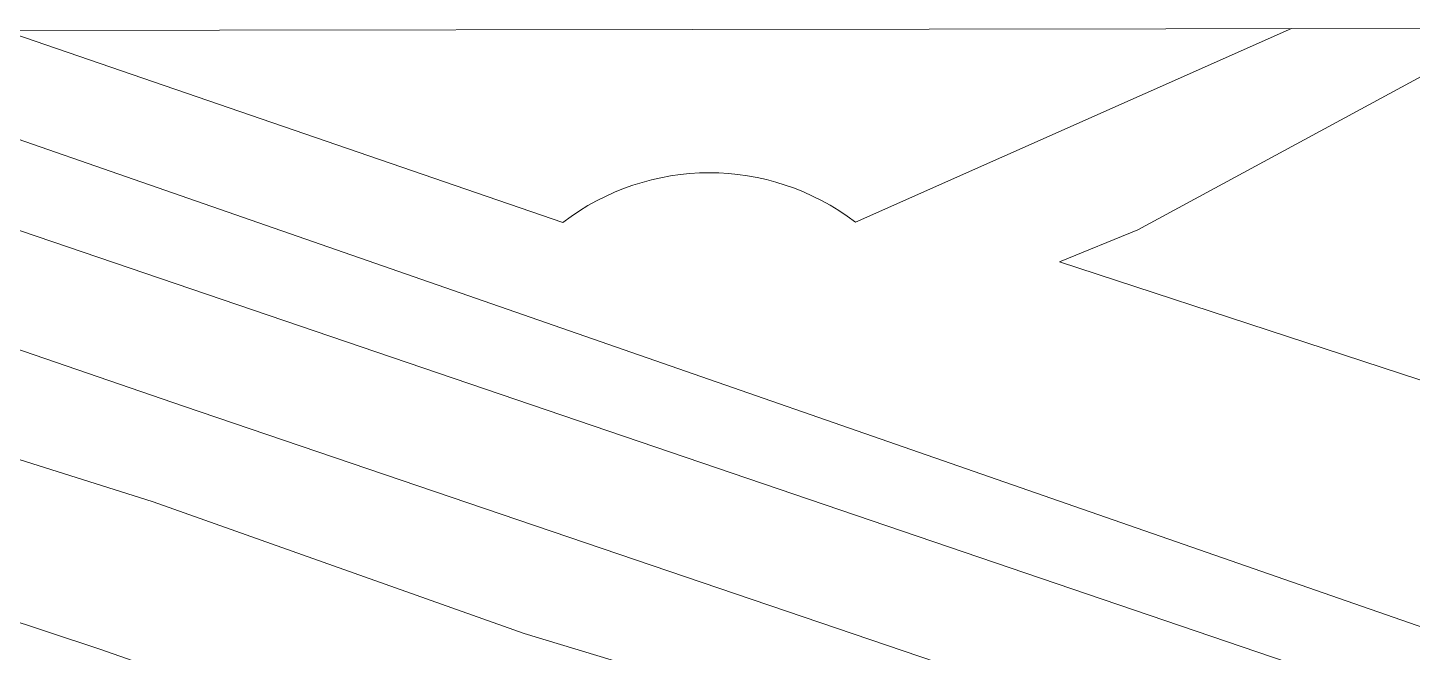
# Model space of a CAD drawing. Header units: metres. Extents: x -48 to 2360, y -1392 to 453.
# Drawn here: x 383 to 500.1, y -1213.4 to -1160.6 of the extents above; entities that cross this region are included whole.
import ezdxf

# ---------------------------------------------------------------- set-up
doc = ezdxf.new("R2010")
doc.units = ezdxf.units.M
doc.layers.add('TODO', color=210, linetype='Continuous', lineweight=5)

msp = doc.modelspace()

# ---------------------------------------------------------------- linework, layer by layer
at = {"layer": 'TODO', "ltscale": 7, "transparency": 33554687}
for p, q in [((389.06, -1213.16), (357.99, -1202.91)), ((500.04, -1251.7), (389.06, -1213.16))]:
    msp.add_line(p, q, dxfattribs=at)
at = {"layer": 'TODO', "transparency": 33554559}
msp.add_lwpolyline([(539.32, -1390.59), (539.32, -1160.59), (218.99, -1161.04), (219.12, -1251.56), (219.32, -1391.6)], close=True, dxfattribs=at)
at = {"layer": 'TODO', "transparency": 33554687, "flags": 128}
for points in [[(267.74, -1160.97), (393.58, -1200.7), (424.96, -1211.84), (517.84, -1239.94), (523.23, -1240.64), (533.56, -1241.04), (538.72, -1239.95), (513.71, -1232.55), (396.15, -1192.59), (303.97, -1160.92)], [(539.32, -1231.2), (332.69, -1160.88)], [(355.75, -1160.84), (539.32, -1224.62)]]:
    msp.add_lwpolyline(points, dxfattribs=at)
for points in [[(380.89, -1160.79), (428.24, -1177.06, -0.338446), (452.99, -1177.02), (489.9, -1160.66)], [(539.78, -1197.62, -0.168421), (523.51, -1160.63), (505.51, -1160.58), (501.61, -1164.3), (476.88, -1177.68), (470.27, -1180.4), (511.94, -1194.04), (521.09, -1200.31), (539.32, -1205.09)]]:
    msp.add_lwpolyline(points, format="xyb", dxfattribs=at)

doc.saveas('drawing.dxf')
